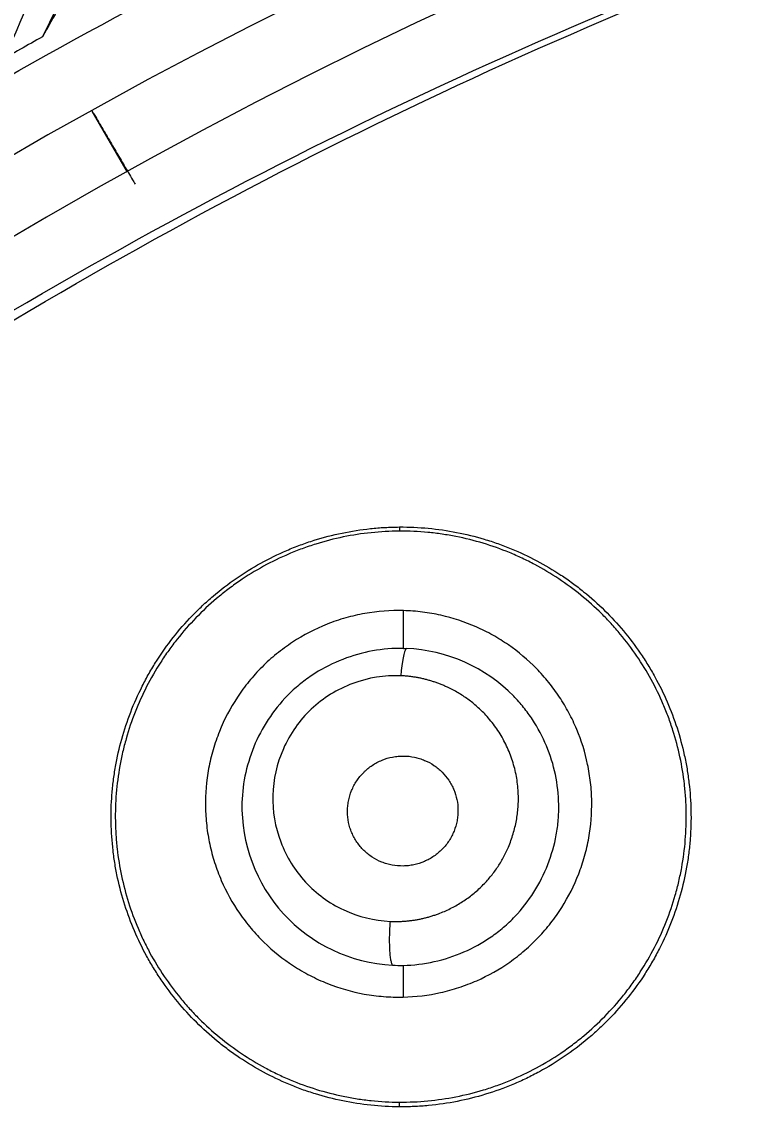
# Model space of a CAD drawing. Extents: x 541 to 1062, y 0 to 382.
# Drawn here: x 874.84 to 880.79, y 304.41 to 313.34 of the extents above; entities that cross this region are included whole.
import ezdxf

# ---------------------------------------------------------------- set-up
doc = ezdxf.new("R2010")
doc.units = 0
doc.header["$LTSCALE"] = 10
doc.header["$MEASUREMENT"] = 0
doc.header["$PDMODE"] = 3
doc.header["$PDSIZE"] = -10
doc.layers.get('0').update_dxf_attribs({"linetype": 'CONTINUOUS'})
doc.layers.get('DEFPOINTS').update_dxf_attribs({"linetype": 'CONTINUOUS'})
doc.layers.add('1', color=7, linetype='CONTINUOUS')
doc.styles.add('Daelim Dimension', font='')
doc.styles.get('Daelim Dimension').set_extended_font_data('NanumGothic')
doc.dimstyles.new('DEFAULT', dxfattribs={"dimscale": 2, "dimtxt": 2, "dimasz": 2, "dimexe": 0, "dimexo": 2, "dimgap": 1, "dimtad": 1, "dimdec": 1, "dimzin": 9, "dimdsep": 46, "dimtxsty": 'Daelim Dimension', "dimcen": 0.5, "dimclrd": 252, "dimclre": 252, "dimclrt": 3, "dimadec": 1, "dimazin": 0, "dimtfac": 1, "dimtdec": 1, "dimtix": 1, "dimtmove": 0, "dimatfit": 3, "dimfxl": 1, "dimtolj": 1, "dimtzin": 1, "dimlwd": 9, "dimlwe": 9, "dimarcsym": 0})

# ---------------------------------------------------------------- blocks, each defined once
blk = doc.blocks.new('*D10')
at = {"color": 5, "linetype": 'ByBlock', "lineweight": 9, "ltscale": 0.5, "transparency": 16777216}
for p, q in [((845.7003, 280.0728), (845.7003, 341.2206)), ((849.7003, 341.2206), (941.7003, 341.2206)), ((945.7003, 280.0745), (945.7003, 341.2206))]:
    blk.add_line(p, q, dxfattribs=at)
at = {"color": 5, "ltscale": 0.5, "transparency": 16777216}
for points in [[(849.7003, 341.8873), (849.7003, 340.5539), (845.7003, 341.2206)], [(941.7003, 341.8873), (941.7003, 340.5539), (945.7003, 341.2206)]]:
    blk.add_solid(points, dxfattribs=at)
at = {"layer": 'DEFPOINTS', "color": 0, "ltscale": 0.5, "transparency": 16777216}
for p in [(945.7003, 341.2206), (845.7003, 276.0728), (945.7003, 276.0745)]:
    blk.add_point(p, dxfattribs=at)
at = {"color": 7, "ltscale": 0.5, "transparency": 16777216, "insert": (895.7003, 346.2206), "char_height": 6, "attachment_point": 5, "style": 'Daelim Dimension'}
blk.add_mtext('\\A1;%%C100', dxfattribs=at)

msp = doc.modelspace()

# ---------------------------------------------------------------- linework, layer by layer
at = {"layer": '1', "color": 7, "linetype": 'Continuous', "lineweight": 18}
msp.add_line((875.4194, 312.6019), (875.7095, 312.0996), dxfattribs=at)
at = {"layer": '1', "color": 7, "linetype": 'Continuous', "lineweight": 13}
for p, q in [((877.9503, 309.1816), (877.9503, 309.1474)), ((877.9837, 308.1828), (877.984, 308.4935)), ((877.981, 305.575), (877.9807, 305.3144)), ((877.9503, 304.4112), (877.9503, 304.4501))]:
    msp.add_line(p, q, dxfattribs=at)
at = {"layer": '1', "color": 7, "linetype": 'Continuous', "lineweight": 18}
for radius, start, end in [(45.3527, 90, 267.62063), (41.2, 90, 267.35228), (41.78, 102.53337, 267.39118)]:
    msp.add_arc((895.7003, 276.0745), radius, start, end, dxfattribs=at)
at = {"layer": '1', "color": 7, "linetype": 'Continuous', "lineweight": 13}
msp.add_ellipse((878.0011, 307.8867), major_axis=(0.0131, 0.2997), ratio=0.145294, start_param=0.176584, end_param=1.338738, dxfattribs=at)
at = {"layer": '1', "color": 7, "linetype": 'Continuous', "lineweight": 18}
for points, weights in [([(895.7003, 326.0745), (868.4388, 326.0745), (845.7003, 307.3351), (845.7003, 276.0745)], [1, 0.732970788325, 0.639202598139, 0.718695429443]), ([(895.7003, 321.9703), (847.6625, 321.9703), (829.2792, 277.5891), (863.2471, 243.6212)], [1, 0.588455621577, 0.588455621577, 1])]:
    msp.add_rational_spline(points, weights, degree=3, dxfattribs=at)
at = {"layer": '1', "color": 7, "linetype": 'Continuous', "lineweight": 13}
for points, knots in [([(853.3351, 276.0745), (853.3351, 278.8473), (853.6082, 281.62), (854.6901, 287.059), (855.4989, 289.7252), (857.6211, 294.8486), (858.9344, 297.3058), (862.0154, 301.9168), (863.7829, 304.0705), (867.7042, 307.9918), (869.858, 309.7593), (874.4689, 312.8403), (876.9261, 314.1537), (882.0496, 316.2759), (884.7157, 317.0846), (890.1548, 318.1665), (892.9275, 318.4396), (895.7003, 318.4396)], [0, 0, 0, 0, 0.125, 0.125, 0.25, 0.25, 0.375, 0.375, 0.5, 0.5, 0.625, 0.625, 0.75, 0.75, 0.875, 0.875, 1, 1, 1, 1]), ([(877.9837, 308.1828), (877.8137, 308.1862), (877.5577, 308.1391), (877.2893, 308.0038), (877.1843, 307.9297), (877.1169, 307.8768), (877.0844, 307.8486), (876.9301, 307.6998), (876.8325, 307.5568), (876.6971, 307.247), (876.6593, 307.0803), (876.6466, 306.5807), (876.7708, 306.2464), (877.2219, 305.7527), (877.5464, 305.5937), (877.8945, 305.5764)], [0, 0, 0, 0, 0.125, 0.1875, 0.21875, 0.21875, 0.25, 0.25, 0.375, 0.375, 0.5, 0.5, 0.75, 0.75, 1, 1, 1, 1]), ([(877.981, 305.5751), (878.1525, 305.5785), (878.4086, 305.6359), (878.6722, 305.7823), (878.7741, 305.8606), (878.8392, 305.9161), (878.8703, 305.9456), (879.0176, 306.1003), (879.1554, 306.3209), (879.2368, 306.6064), (879.2536, 306.7312), (879.2605, 306.8146), (879.2619, 306.8564), (879.2585, 307.0645), (879.2058, 307.3104), (879.0704, 307.5653), (878.9978, 307.665), (878.9463, 307.7291), (878.919, 307.76), (878.6602, 308.0251), (878.3409, 308.1694), (878.0063, 308.1821)], [0, 0, 0, 0, 0.125, 0.1875, 0.21875, 0.21875, 0.25, 0.25, 0.375, 0.4375, 0.46875, 0.46875, 0.5, 0.5, 0.625, 0.6875, 0.71875, 0.71875, 0.75, 0.75, 1, 1, 1, 1]), ([(877.8945, 305.5764), (877.8921, 305.5797), (877.8897, 305.5847), (877.885, 305.5986), (877.8828, 305.6076), (877.8788, 305.6295), (877.877, 305.6425), (877.8739, 305.6719), (877.8726, 305.6884), (877.8707, 305.724), (877.8701, 305.743), (877.8696, 305.7822), (877.8697, 305.8024), (877.8704, 305.8426), (877.8711, 305.8626), (877.873, 305.9012), (877.8741, 305.9198), (877.8755, 305.9374)], [0, 0, 0, 0, 0.125, 0.125, 0.25, 0.25, 0.375, 0.375, 0.5, 0.5, 0.625, 0.625, 0.75, 0.75, 0.875, 0.875, 1, 1, 1, 1])]:
    msp.add_open_spline(points, degree=3, knots=knots, dxfattribs=at)
at = {"layer": '1', "color": 7, "linetype": 'Continuous', "lineweight": 18}
for points, knots in [([(860.5974, 296.92), (861.4143, 298.2752), (862.31, 299.5822), (864.2463, 302.0823), (865.2869, 303.2755), (867.4989, 305.5318), (868.6702, 306.5951), (871.1273, 308.5775), (872.4131, 309.4967), (875.0817, 311.1787), (876.4644, 311.9416), (879.3078, 313.301), (880.7685, 313.8976), (883.748, 314.9166), (885.2668, 315.3391), (888.3416, 316.0045), (889.8978, 316.2474), (891.462, 316.3992)], [0, 0, 0, 0, 0.125, 0.125, 0.25, 0.25, 0.375, 0.375, 0.5, 0.5, 0.625, 0.625, 0.75, 0.75, 0.875, 0.875, 1, 1, 1, 1]), ([(860.7354, 296.8373), (862.3554, 299.5553), (864.3068, 302.09), (868.6738, 306.5815), (871.0981, 308.5608), (876.4462, 311.9665), (879.2684, 313.3265), (883.7073, 314.8659), (885.2243, 315.2958), (887.5457, 315.8105), (888.3234, 315.9607), (889.4952, 316.1565), (889.8868, 316.2166), (890.6728, 316.32), (891.0665, 316.3721), (891.462, 316.399)], [0, 0, 0, 0, 0.25, 0.25, 0.5, 0.5, 0.75, 0.75, 0.875, 0.875, 0.9375, 0.9375, 0.96875, 0.96875, 1, 1, 1, 1]), ([(875.5312, 314.1657), (875.5125, 314.1295), (875.4933, 314.0926), (875.4539, 314.0177), (875.4338, 313.9797), (875.3721, 313.8641), (875.3295, 313.7852), (875.2636, 313.6644), (875.2413, 313.6237), (875.1965, 313.5422), (875.1739, 313.5014), (875.1058, 313.3784), (875.0597, 313.296), (875.0132, 313.2133)], [0, 0, 0, 0, 0.125, 0.125, 0.25, 0.25, 0.5, 0.5, 0.625, 0.625, 0.75, 0.75, 1, 1, 1, 1]), ([(875.4308, 312.59), (875.4338, 312.5849), (875.4368, 312.5798), (875.4516, 312.5546), (875.4633, 312.5346), (875.4987, 312.4742), (875.5224, 312.4337), (875.5697, 312.353), (875.5933, 312.3128), (875.64, 312.233), (875.6632, 312.1935), (875.7092, 312.1151), (875.732, 312.0762), (875.7617, 312.0257), (875.7687, 312.0138), (875.7756, 312.0019)], [0, 0, 0, 0, 0.025828, 0.025828, 0.127115, 0.127115, 0.329687, 0.329687, 0.53226, 0.53226, 0.734832, 0.734832, 0.937405, 0.937405, 1, 1, 1, 1]), ([(877.9503, 304.4112), (877.871, 304.4117), (877.7925, 304.4161), (877.6374, 304.4324), (877.4839, 304.4561), (877.3336, 304.4946), (877.2222, 304.5291), (877.1852, 304.5415), (877.1119, 304.5682), (877.0757, 304.5824), (876.9687, 304.6273), (876.8299, 304.6937), (876.6989, 304.7728), (876.6035, 304.8367), (876.5565, 304.8699), (876.5106, 304.9048), (876.4802, 304.9285), (876.4652, 304.9406), (876.3907, 305.0017), (876.334, 305.0531), (876.1723, 305.2142), (876.0755, 305.3311), (875.9683, 305.4889), (875.9476, 305.5211), (875.9076, 305.5866), (875.8885, 305.6197), (875.8336, 305.7202), (875.7673, 305.8568), (875.6878, 306.07), (875.6483, 306.2176), (875.628, 306.3116), (875.6242, 306.3305), (875.6169, 306.3683), (875.6068, 306.4252), (875.5988, 306.4821), (875.5855, 306.5962), (875.5751, 306.7487), (875.5793, 306.902), (875.5882, 307.0173), (875.594, 307.075), (875.602, 307.1328), (875.6078, 307.1714), (875.611, 307.1907), (875.6279, 307.2868), (875.6623, 307.4384), (875.7112, 307.5856), (875.7674, 307.7306), (875.7991, 307.8021), (875.8436, 307.89), (875.8527, 307.9075), (875.8714, 307.9423), (875.881, 307.9597), (875.9105, 308.0114), (875.9309, 308.0453), (875.9946, 308.1451), (876.0857, 308.2735), (876.1891, 308.3925), (876.2715, 308.4781), (876.3138, 308.5201), (876.358, 308.5606), (876.3879, 308.5873), (876.403, 308.6005), (876.4793, 308.6654), (876.6056, 308.7622), (876.8076, 308.8874), (876.9507, 308.9574), (877.0428, 308.9969), (877.0614, 309.0046), (877.0986, 309.0194), (877.1545, 309.0409), (877.211, 309.0602), (877.3245, 309.0958), (877.4774, 309.1356), (877.6335, 309.16), (877.7518, 309.1725), (877.7915, 309.1757), (877.8709, 309.1802), (877.9106, 309.1814), (877.9503, 309.1816)], [0, 0, 0, 0, 0.03125, 0.03125, 0.0625, 0.09375, 0.09375, 0.109375, 0.109375, 0.125, 0.125, 0.15625, 0.1875, 0.1875, 0.203125, 0.210938, 0.210938, 0.21875, 0.21875, 0.25, 0.25, 0.3125, 0.3125, 0.328125, 0.328125, 0.34375, 0.34375, 0.375, 0.40625, 0.4375, 0.4375, 0.445313, 0.445313, 0.453125, 0.46875, 0.46875, 0.5, 0.53125, 0.53125, 0.546875, 0.554688, 0.554688, 0.5625, 0.5625, 0.59375, 0.625, 0.625, 0.65625, 0.65625, 0.664063, 0.664063, 0.671875, 0.671875, 0.6875, 0.6875, 0.71875, 0.75, 0.75, 0.765625, 0.773438, 0.773438, 0.78125, 0.78125, 0.8125, 0.84375, 0.875, 0.875, 0.882813, 0.882813, 0.890625, 0.90625, 0.90625, 0.9375, 0.96875, 0.96875, 0.984375, 0.984375, 1, 1, 1, 1]), ([(877.9503, 309.1816), (878.0303, 309.182), (878.1094, 309.1785), (878.266, 309.1637), (878.421, 309.1412), (878.5727, 309.1038), (878.6666, 309.0757), (878.6853, 309.0699), (878.7227, 309.0577), (878.7413, 309.0513), (878.7969, 309.0317), (878.8334, 309.0177), (878.9415, 308.9733), (879.0817, 308.9075), (879.2143, 308.8289), (879.3108, 308.7652), (879.3583, 308.7321), (879.4048, 308.6972), (879.4355, 308.6735), (879.4507, 308.6614), (879.5259, 308.6005), (879.6405, 308.4979), (879.7957, 308.3295), (879.8882, 308.2077), (879.9425, 308.1284), (879.9531, 308.1124), (879.9741, 308.0801), (879.9845, 308.0638), (880.0148, 308.0146), (880.0342, 307.9814), (880.0896, 307.8808), (880.1568, 307.7437), (880.2106, 307.6009), (880.2575, 307.4552), (880.2776, 307.3809), (880.3025, 307.2672), (880.3098, 307.2292), (880.3226, 307.153), (880.328, 307.1149), (880.3416, 307.0003), (880.3523, 306.8469), (880.3481, 306.6924), (880.3393, 306.5761), (880.3353, 306.5373), (880.3256, 306.4595), (880.3197, 306.4204), (880.2992, 306.3045), (880.2645, 306.1521), (880.215, 306.0037), (880.158, 305.8575), (880.1258, 305.7855), (880.0717, 305.679), (880.0526, 305.6437), (880.0129, 305.5745), (879.9922, 305.5405), (879.9278, 305.4402), (879.8355, 305.3113), (879.7305, 305.1917), (879.6469, 305.1056), (879.6182, 305.0775), (879.5739, 305.0363), (879.5589, 305.0227), (879.5287, 304.996), (879.4523, 304.9302), (879.3087, 304.8215), (879.1723, 304.7383), (879.0668, 304.6811), (879.0132, 304.6537), (878.9584, 304.6283), (878.9215, 304.6117), (878.903, 304.6037), (878.8098, 304.5647), (878.7344, 304.5376), (878.5818, 304.4912), (878.4275, 304.4526), (878.2698, 304.4295), (878.1501, 304.4181), (878.1101, 304.4153), (878.0302, 304.4118), (877.9902, 304.411), (877.9503, 304.4112)], [0, 0, 0, 0, 0.03125, 0.03125, 0.0625, 0.09375, 0.09375, 0.101562, 0.101562, 0.109375, 0.109375, 0.125, 0.125, 0.15625, 0.1875, 0.1875, 0.203125, 0.210937, 0.210937, 0.21875, 0.21875, 0.25, 0.28125, 0.3125, 0.3125, 0.320312, 0.320312, 0.328125, 0.328125, 0.34375, 0.34375, 0.375, 0.40625, 0.40625, 0.4375, 0.4375, 0.453125, 0.453125, 0.46875, 0.46875, 0.5, 0.53125, 0.53125, 0.546875, 0.546875, 0.5625, 0.5625, 0.59375, 0.625, 0.625, 0.65625, 0.65625, 0.671875, 0.671875, 0.6875, 0.6875, 0.71875, 0.75, 0.75, 0.765625, 0.765625, 0.773438, 0.773438, 0.78125, 0.8125, 0.84375, 0.84375, 0.859375, 0.867188, 0.867188, 0.875, 0.875, 0.90625, 0.90625, 0.9375, 0.96875, 0.96875, 0.984375, 0.984375, 1, 1, 1, 1]), ([(877.9503, 309.1474), (877.8722, 309.1471), (877.7172, 309.1385), (877.4879, 309.1031), (877.3373, 309.0643), (877.2252, 309.0294), (877.1878, 309.0167), (877.1142, 308.9896), (877.0778, 308.9752), (876.9702, 308.9294), (876.8303, 308.8614), (876.6977, 308.78), (876.6011, 308.7137), (876.5693, 308.6907), (876.5224, 308.655), (876.5069, 308.6428), (876.4763, 308.6183), (876.4006, 308.556), (876.2728, 308.4365), (876.1706, 308.3201), (876.0982, 308.229), (876.0631, 308.1825), (876.0296, 308.1345), (876.0077, 308.1022), (875.9969, 308.0859), (875.9442, 308.0039), (875.9056, 307.9368), (875.8355, 307.7998), (875.7724, 307.6599), (875.7232, 307.5143), (875.6969, 307.4214), (875.6918, 307.4028), (875.6822, 307.3654), (875.6685, 307.3093), (875.657, 307.2531), (875.6367, 307.1405), (875.617, 306.9898), (875.612, 306.8383), (875.6138, 306.7242), (875.6153, 306.6862), (875.6202, 306.6099), (875.6236, 306.572), (875.6364, 306.4589), (875.6607, 306.31), (875.718, 306.0922), (875.7701, 305.9506), (875.8146, 305.8458), (875.8303, 305.8113), (875.8631, 305.7433), (875.8803, 305.7099), (875.9341, 305.6109), (876.0118, 305.4829), (876.1016, 305.3627), (876.1735, 305.2755), (876.1983, 305.2469), (876.2365, 305.2048), (876.2495, 305.1909), (876.2757, 305.1634), (876.342, 305.0957), (876.4677, 304.9818), (876.6487, 304.847), (876.7784, 304.7685), (876.8792, 304.7141), (876.9134, 304.6966), (876.9825, 304.6636), (877.0173, 304.648), (877.1227, 304.6037), (877.2656, 304.5517), (877.4133, 304.5137), (877.5259, 304.4905), (877.5637, 304.4837), (877.64, 304.4719), (877.6786, 304.4669), (877.7945, 304.4548), (877.8722, 304.4505), (877.9503, 304.4501)], [0, 0, 0, 0, 0.03125, 0.0625, 0.09375, 0.09375, 0.109375, 0.109375, 0.125, 0.125, 0.15625, 0.1875, 0.1875, 0.203125, 0.203125, 0.210937, 0.210937, 0.21875, 0.25, 0.28125, 0.28125, 0.296875, 0.304687, 0.304687, 0.3125, 0.3125, 0.34375, 0.34375, 0.375, 0.40625, 0.40625, 0.414062, 0.414062, 0.421875, 0.4375, 0.4375, 0.46875, 0.5, 0.5, 0.515625, 0.515625, 0.53125, 0.53125, 0.5625, 0.59375, 0.625, 0.625, 0.640625, 0.640625, 0.65625, 0.65625, 0.6875, 0.71875, 0.71875, 0.734375, 0.734375, 0.742187, 0.742187, 0.75, 0.78125, 0.8125, 0.84375, 0.84375, 0.859375, 0.859375, 0.875, 0.875, 0.90625, 0.9375, 0.9375, 0.953125, 0.953125, 0.96875, 0.96875, 1, 1, 1, 1]), ([(877.9503, 304.4501), (878.0288, 304.4497), (878.1848, 304.4568), (878.4157, 304.4905), (878.5676, 304.5282), (878.6807, 304.5625), (878.7183, 304.575), (878.7926, 304.6016), (878.8293, 304.6159), (878.9379, 304.6612), (879.079, 304.7285), (879.213, 304.8096), (879.3106, 304.8758), (879.3427, 304.8987), (879.406, 304.9463), (879.437, 304.9709), (879.5275, 305.0465), (879.6424, 305.1528), (879.7458, 305.2694), (879.819, 305.3608), (879.8427, 305.3919), (879.8886, 305.4555), (879.9109, 305.488), (879.9749, 305.5867), (880.0529, 305.7214), (880.1487, 305.9324), (880.1986, 306.0789), (880.2253, 306.1724), (880.2304, 306.1912), (880.2401, 306.2287), (880.254, 306.2851), (880.2656, 306.3416), (880.2862, 306.4548), (880.3061, 306.6064), (880.3112, 306.759), (880.3094, 306.8739), (880.3078, 306.9123), (880.3028, 306.989), (880.2994, 307.0271), (880.2865, 307.1407), (880.2619, 307.2904), (880.2233, 307.4365), (880.1889, 307.5448), (880.1704, 307.5986), (880.1499, 307.6518), (880.1358, 307.6872), (880.1285, 307.7049), (880.091, 307.7926), (880.0246, 307.9289), (879.9066, 308.1216), (879.8158, 308.2423), (879.7429, 308.3299), (879.7179, 308.3586), (879.6662, 308.4149), (879.6397, 308.4424), (879.5586, 308.5225), (879.4459, 308.6237), (879.263, 308.7583), (879.1318, 308.8366), (879.0468, 308.8817), (879.0297, 308.8906), (878.9952, 308.9078), (878.9433, 308.933), (878.8907, 308.9562), (878.7845, 308.9999), (878.6405, 309.0511), (878.4915, 309.0882), (878.3778, 309.1106), (878.3396, 309.1172), (878.2625, 309.1284), (878.2237, 309.1331), (878.107, 309.1442), (878.0288, 309.1478), (877.9503, 309.1474)], [0, 0, 0, 0, 0.03125, 0.0625, 0.09375, 0.09375, 0.109375, 0.109375, 0.125, 0.125, 0.15625, 0.1875, 0.1875, 0.203125, 0.203125, 0.21875, 0.21875, 0.25, 0.28125, 0.28125, 0.296875, 0.296875, 0.3125, 0.3125, 0.34375, 0.375, 0.40625, 0.40625, 0.414063, 0.414063, 0.421875, 0.4375, 0.4375, 0.46875, 0.5, 0.5, 0.515625, 0.515625, 0.53125, 0.53125, 0.5625, 0.59375, 0.59375, 0.609375, 0.617188, 0.617188, 0.625, 0.625, 0.65625, 0.6875, 0.71875, 0.71875, 0.734375, 0.734375, 0.75, 0.75, 0.78125, 0.8125, 0.84375, 0.84375, 0.851563, 0.851563, 0.859375, 0.875, 0.875, 0.90625, 0.9375, 0.9375, 0.953125, 0.953125, 0.96875, 0.96875, 1, 1, 1, 1]), ([(877.984, 308.4935), (877.8765, 308.4964), (877.7702, 308.4884), (877.6126, 308.4605), (877.5603, 308.4486), (877.4824, 308.4264), (877.4565, 308.4184), (877.4053, 308.401), (877.3801, 308.3917), (877.2553, 308.342), (877.1603, 308.2926), (877.0476, 308.2186), (877.0254, 308.2031), (876.9816, 308.171), (876.9602, 308.1545), (876.8976, 308.1034), (876.8181, 308.0316), (876.7464, 307.9524), (876.6956, 307.8901), (876.6792, 307.8689), (876.6473, 307.8255), (876.6318, 307.8034), (876.558, 307.6914), (876.5089, 307.5974), (876.4595, 307.4746), (876.4502, 307.4498), (876.4329, 307.3996), (876.4248, 307.3741), (876.4026, 307.2974), (876.3904, 307.246), (876.3619, 307.0911), (876.3531, 306.9869), (876.3551, 306.8554), (876.3562, 306.829), (876.3596, 306.7767), (876.3619, 306.7507), (876.3708, 306.673), (876.3877, 306.5706), (876.4143, 306.4705), (876.4381, 306.3962), (876.4466, 306.3716), (876.465, 306.3227), (876.4748, 306.2984), (876.5264, 306.1789), (876.5764, 306.0886), (876.6643, 305.9608), (876.6958, 305.9196), (876.7462, 305.8597), (876.7636, 305.84), (876.7992, 305.8019), (876.8174, 305.7833), (876.9104, 305.6927), (876.9913, 305.628), (877.1007, 305.5568), (877.123, 305.5431), (877.1684, 305.5167), (877.1916, 305.5039), (877.2618, 305.4676), (877.3095, 305.4458), (877.4555, 305.3878), (877.5563, 305.3587), (877.6872, 305.3349), (877.7137, 305.3308), (877.7667, 305.3239), (877.7933, 305.3211), (877.8733, 305.3148), (877.9268, 305.3132), (877.9807, 305.3144)], [0, 0, 0, 0, 0.0625, 0.0625, 0.09375, 0.09375, 0.109375, 0.109375, 0.125, 0.125, 0.1875, 0.1875, 0.203125, 0.203125, 0.21875, 0.21875, 0.25, 0.28125, 0.28125, 0.296875, 0.296875, 0.3125, 0.3125, 0.375, 0.375, 0.390625, 0.390625, 0.40625, 0.40625, 0.4375, 0.4375, 0.5, 0.5, 0.515625, 0.515625, 0.53125, 0.53125, 0.5625, 0.59375, 0.59375, 0.609375, 0.609375, 0.625, 0.625, 0.6875, 0.6875, 0.71875, 0.71875, 0.734375, 0.734375, 0.75, 0.75, 0.8125, 0.8125, 0.828125, 0.828125, 0.84375, 0.84375, 0.875, 0.875, 0.9375, 0.9375, 0.953125, 0.953125, 0.96875, 0.96875, 1, 1, 1, 1]), ([(877.9807, 305.3144), (878.0851, 305.3168), (878.1879, 305.3293), (878.3396, 305.3629), (878.3897, 305.3766), (878.4643, 305.4011), (878.4892, 305.4099), (878.5382, 305.4287), (878.5624, 305.4387), (878.6817, 305.4913), (878.7721, 305.5424), (878.8789, 305.6174), (878.8999, 305.633), (878.9414, 305.6653), (878.9617, 305.682), (879.0212, 305.7332), (879.0965, 305.805), (879.1642, 305.8834), (879.212, 305.9446), (879.2274, 305.9655), (879.2574, 306.008), (879.2719, 306.0296), (879.3418, 306.1399), (879.388, 306.2319), (879.4435, 306.3753), (879.4598, 306.4239), (879.4806, 306.4983), (879.487, 306.5234), (879.4984, 306.5736), (879.5035, 306.5987), (879.5259, 306.7244), (879.5339, 306.8254), (879.532, 306.9522), (879.531, 306.9776), (879.5277, 307.0285), (879.5255, 307.0539), (879.517, 307.1297), (879.509, 307.1796), (879.4781, 307.3272), (879.4483, 307.4231), (879.3995, 307.5398), (879.3892, 307.563), (879.3675, 307.6087), (879.3334, 307.6762), (879.2691, 307.7837), (879.2099, 307.8645), (879.1625, 307.923), (879.1462, 307.9422), (879.1126, 307.98), (879.0953, 307.9985), (879.0064, 308.0892), (878.9294, 308.1541), (878.8052, 308.24), (878.7624, 308.2667), (878.6959, 308.304), (878.6734, 308.3159), (878.6276, 308.3387), (878.6043, 308.3496), (878.4873, 308.401), (878.3907, 308.4328), (878.2413, 308.4664), (878.1908, 308.4753), (878.1138, 308.485), (878.0879, 308.4876), (878.036, 308.4915), (878.0101, 308.4929), (877.984, 308.4935)], [0, 0, 0, 0, 0.0625, 0.0625, 0.09375, 0.09375, 0.109375, 0.109375, 0.125, 0.125, 0.1875, 0.1875, 0.203125, 0.203125, 0.21875, 0.21875, 0.25, 0.28125, 0.28125, 0.296875, 0.296875, 0.3125, 0.3125, 0.375, 0.375, 0.40625, 0.40625, 0.421875, 0.421875, 0.4375, 0.4375, 0.5, 0.5, 0.515625, 0.515625, 0.53125, 0.53125, 0.5625, 0.5625, 0.625, 0.625, 0.640625, 0.640625, 0.65625, 0.6875, 0.71875, 0.71875, 0.734375, 0.734375, 0.75, 0.75, 0.8125, 0.8125, 0.84375, 0.84375, 0.859375, 0.859375, 0.875, 0.875, 0.9375, 0.9375, 0.96875, 0.96875, 0.984375, 0.984375, 1, 1, 1, 1]), ([(877.9617, 307.9575), (877.8277, 307.9634), (877.6968, 307.9426), (877.4373, 307.8465), (877.3228, 307.7756), (877.1765, 307.6377), (877.1329, 307.5875), (877.0564, 307.4787), (877.0229, 307.419), (876.9408, 307.2335), (876.9117, 307.1043), (876.9052, 306.8435), (876.9272, 306.7154), (877.0213, 306.4666), (877.0885, 306.3571), (877.2665, 306.1647), (877.3696, 306.0891), (877.6141, 305.9748), (877.742, 305.9432), (877.8755, 305.9374)], [0, 0, 0, 0, 0.125, 0.125, 0.25, 0.25, 0.3125, 0.3125, 0.375, 0.375, 0.5, 0.5, 0.625, 0.625, 0.75, 0.75, 0.875, 0.875, 1, 1, 1, 1]), ([(877.8755, 305.9374), (877.8806, 305.9371), (877.8909, 305.9367), (877.9064, 305.9363), (877.9219, 305.9362), (877.9373, 305.9363), (877.9527, 305.9367), (877.9681, 305.9373), (877.9834, 305.9381), (877.9987, 305.9392), (878.0141, 305.9405), (878.0293, 305.9421), (878.0446, 305.9439), (878.0599, 305.946), (878.0751, 305.9482), (878.0903, 305.9508), (878.1055, 305.9535), (878.1206, 305.9566), (878.1358, 305.9598), (878.1509, 305.9633), (878.166, 305.967), (878.181, 305.971), (878.1961, 305.9752), (878.2111, 305.9797), (878.2261, 305.9844), (878.2411, 305.9894), (878.2561, 305.9945), (878.2992, 306.0102), (878.3686, 306.04), (878.4603, 306.0912), (878.5458, 306.1517), (878.6226, 306.2193), (878.6907, 306.292), (878.7495, 306.3683), (878.8004, 306.4494), (878.8372, 306.5238), (878.8636, 306.5887), (878.8824, 306.6427), (878.898, 306.6972), (878.9105, 306.7522), (878.9198, 306.8076), (878.9261, 306.8635), (878.9306, 306.9444), (878.9269, 307.0501), (878.905, 307.1791), (878.8665, 307.3043), (878.813, 307.4239), (878.7446, 307.535), (878.6691, 307.6277), (878.5916, 307.7039), (878.5153, 307.7653), (878.433, 307.8191), (878.3654, 307.8545), (878.3164, 307.8765), (878.2879, 307.8883), (878.2592, 307.8991), (878.2303, 307.9091), (878.2012, 307.9181), (878.172, 307.9262), (878.1425, 307.9335), (878.1129, 307.9398), (878.083, 307.9452), (878.053, 307.9497), (878.0227, 307.9532), (877.9923, 307.956), (877.9719, 307.957), (877.9617, 307.9575)], [0, 0, 0, 0, 0.004844, 0.009676, 0.014498, 0.019311, 0.024115, 0.028913, 0.033705, 0.038493, 0.043278, 0.04806, 0.052843, 0.057626, 0.06241, 0.067198, 0.071991, 0.076788, 0.081593, 0.086406, 0.091228, 0.096061, 0.100905, 0.105763, 0.110634, 0.115521, 0.120424, 0.125345, 0.158126, 0.190427, 0.222628, 0.255114, 0.285342, 0.315167, 0.344883, 0.374786, 0.392899, 0.410838, 0.428657, 0.446408, 0.464147, 0.481928, 0.499805, 0.541215, 0.582635, 0.624735, 0.666756, 0.708276, 0.749949, 0.781302, 0.812421, 0.843594, 0.875103, 0.884925, 0.894678, 0.904373, 0.914017, 0.923619, 0.933188, 0.942733, 0.952263, 0.961786, 0.971313, 0.980851, 0.990411, 1, 1, 1, 1]), ([(877.9811, 306.3925), (877.9506, 306.392), (877.9207, 306.3946), (877.8766, 306.4028), (877.8621, 306.4062), (877.8333, 306.4145), (877.819, 306.4195), (877.7775, 306.4361), (877.7513, 306.4498), (877.7141, 306.474), (877.702, 306.4828), (877.6789, 306.5014), (877.6679, 306.5112), (877.6364, 306.542), (877.6176, 306.5645), (877.5926, 306.6011), (877.5849, 306.6137), (877.5708, 306.6395), (877.558, 306.6659), (877.5479, 306.6934), (877.5391, 306.7214), (877.5354, 306.7358), (877.5264, 306.7794), (877.5233, 306.8087), (877.5229, 306.8529), (877.5235, 306.8677), (877.5262, 306.8974), (877.5283, 306.9124), (877.5368, 306.9563), (877.5453, 306.9849), (877.5622, 307.0265), (877.5687, 307.0403), (877.5829, 307.0671), (877.5906, 307.0801), (877.6156, 307.1177), (877.6346, 307.1411), (877.6616, 307.1681), (877.6672, 307.1734), (877.6785, 307.1837), (877.6958, 307.1987), (877.7263, 307.2212), (877.7523, 307.2368), (877.7793, 307.2511), (877.7932, 307.2576), (877.8356, 307.275), (877.8646, 307.2836), (877.9093, 307.2922), (877.9244, 307.2944), (877.9548, 307.2971), (877.97, 307.2977), (877.9852, 307.2976)], [0, 0, 0, 0, 0.0625, 0.0625, 0.09375, 0.09375, 0.125, 0.125, 0.1875, 0.1875, 0.21875, 0.21875, 0.25, 0.25, 0.3125, 0.3125, 0.34375, 0.34375, 0.375, 0.40625, 0.40625, 0.4375, 0.4375, 0.5, 0.5, 0.53125, 0.53125, 0.5625, 0.5625, 0.625, 0.625, 0.65625, 0.65625, 0.6875, 0.6875, 0.75, 0.75, 0.765625, 0.765625, 0.78125, 0.8125, 0.84375, 0.84375, 0.875, 0.875, 0.9375, 0.9375, 0.96875, 0.96875, 1, 1, 1, 1]), ([(877.9852, 307.2976), (878.0152, 307.2973), (878.0446, 307.2941), (878.0877, 307.2852), (878.102, 307.2815), (878.1301, 307.2727), (878.1441, 307.2676), (878.1847, 307.2505), (878.2102, 307.2366), (878.2464, 307.2122), (878.2581, 307.2034), (878.2807, 307.1848), (878.2914, 307.175), (878.322, 307.1442), (878.3403, 307.1219), (878.3645, 307.0857), (878.372, 307.0732), (878.3857, 307.0476), (878.3919, 307.0346), (878.4086, 306.9947), (878.4171, 306.9671), (878.4288, 306.9097), (878.4318, 306.8808), (878.4322, 306.8373), (878.4316, 306.8227), (878.429, 306.7935), (878.4269, 306.7788), (878.4187, 306.7354), (878.4105, 306.7072), (878.394, 306.6662), (878.3878, 306.6528), (878.3741, 306.6263), (878.3665, 306.6133), (878.3422, 306.5759), (878.3237, 306.5527), (878.2924, 306.5206), (878.2813, 306.5102), (878.2583, 306.4908), (878.2464, 306.4818), (878.2095, 306.4564), (878.1833, 306.4419), (878.1277, 306.4179), (878.0993, 306.4089), (878.0556, 306.3995), (878.0409, 306.3971), (878.0111, 306.3937), (877.9961, 306.3927), (877.9811, 306.3925)], [0, 0, 0, 0, 0.0625, 0.0625, 0.09375, 0.09375, 0.125, 0.125, 0.1875, 0.1875, 0.21875, 0.21875, 0.25, 0.25, 0.3125, 0.3125, 0.34375, 0.34375, 0.375, 0.375, 0.4375, 0.4375, 0.5, 0.5, 0.53125, 0.53125, 0.5625, 0.5625, 0.625, 0.625, 0.65625, 0.65625, 0.6875, 0.6875, 0.75, 0.75, 0.78125, 0.78125, 0.8125, 0.8125, 0.875, 0.875, 0.9375, 0.9375, 0.96875, 0.96875, 1, 1, 1, 1])]:
    msp.add_open_spline(points, degree=3, knots=knots, dxfattribs=at)
for points in [[(875.231, 314.2429), (875.0673, 313.8823), (874.9159, 313.5375), (874.7753, 313.2087)], [(875.0132, 313.2133), (875.1771, 313.5392), (875.3429, 313.87), (875.5111, 314.2056)], [(875.0132, 313.2133), (874.892, 313.1457), (874.7711, 313.0776), (874.6505, 313.0089)], [(877.9837, 308.1828), (877.9912, 308.1826), (877.9988, 308.1824), (878.0063, 308.1821)]]:
    msp.add_open_spline(points, degree=3, dxfattribs=at)
at = {"layer": '1', "color": 7, "linetype": 'Continuous', "lineweight": 13}
msp.add_open_spline([(877.8945, 305.5764), (877.9233, 305.575), (877.9521, 305.5746), (877.981, 305.5751)], degree=3, dxfattribs=at)

# ---------------------------------------------------------------- dimensions: what is measured, and where the dimension line sits
at = {"ltscale": 0.5}
dim = msp.add_linear_dim(base=(945.7003, 341.2206), p1=(845.7003, 276.0728), p2=(945.7003, 276.0745), text='%%C<>', dimstyle='DEFAULT', override={"dimtxt": 3, "dimclrd": 5, "dimclre": 5, "dimclrt": 7, "dimfxl": 1.25, "dimarcsym": 1}, dxfattribs=at)
dim.commit()
dim.dimension.update_dxf_attribs({"geometry": '*D10', "text_midpoint": (895.7003, 346.2206)})

doc.saveas('drawing.dxf')
